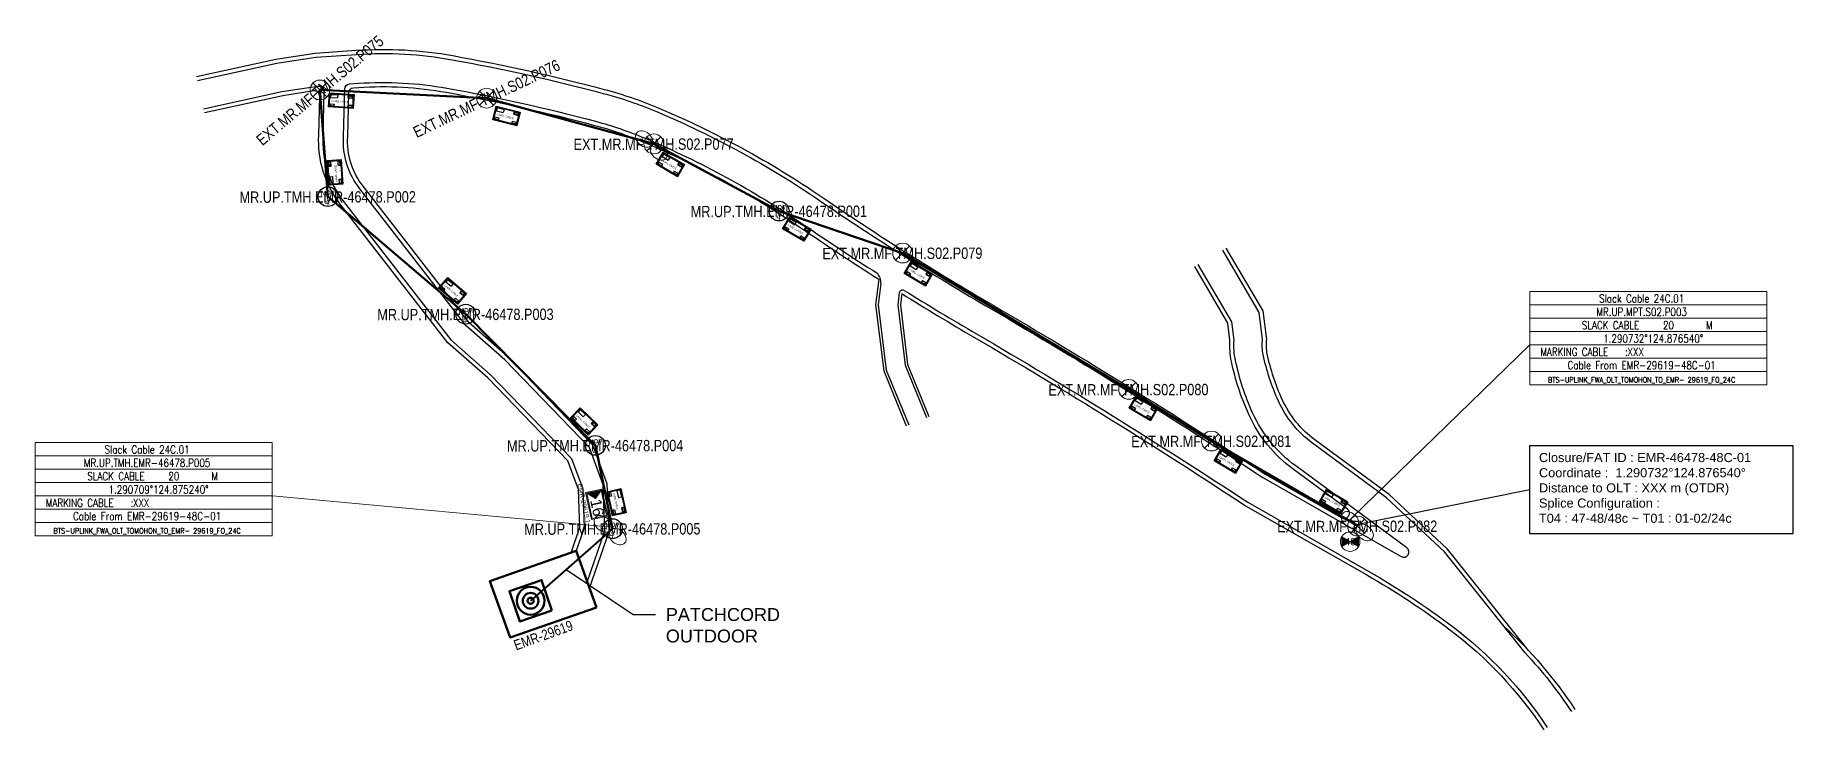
# Model space of a CAD drawing. Header units: metres. Extents: x 13896388 to 13903255, y 143653 to 146177.
# Drawn here: x 13900938.8 to 13901279.3, y 143652.6 to 143787.2 of the extents above; entities that cross this region are included whole.
import ezdxf
from ezdxf import colors
from ezdxf.entities.mleader import LeaderData, LeaderLine
from ezdxf.enums import TextEntityAlignment as Align
from ezdxf.math import Vec2, Vec3

# ---------------------------------------------------------------- set-up
doc = ezdxf.new("R2010")
doc.units = ezdxf.units.M
doc.set_wipeout_variables(frame=1)
for name, color, linetype in [('Basic Map', 251, 'Continuous'), ('LABEL CABLE', 200, 'Continuous'), ('NEW POLE 7m(4 inches)', 3, 'Continuous'), ('POLE ID', 1, 'Continuous')]:
    doc.layers.add(name, color=color, linetype=linetype)
for name, color, linetype, lineweight in [('COIL', 1, 'Continuous', 18), ('ETIKET EMR-FH', 7, 'Continuous', 15), ('EXT POLE', 1, 'Continuous', 18), ('FAT', 30, 'Continuous', 18), ('FAT_Info', 170, 'Continuous', 0), ('FO 12 CORE', 30, 'Continuous', 50), ('FO 24 CORE', 3, 'Continuous', 50), ('JALAN', 7, 'Continuous', 25), ('ONT-MDU', 7, 'Continuous', 40), ('TEXT INFO', 7, 'Continuous', 15)]:
    doc.layers.add(name, color=color, linetype=linetype, lineweight=lineweight)
doc.styles.add('INFO', font='simplex.shx', dxfattribs={"width": 0.6})
doc.styles.add('Mark', font='arial.ttf', dxfattribs={"width": 0.8, "height": 2.5})
doc.styles.add('Standar', font='arial.ttf')
doc.styles.get("Standard").update_dxf_attribs({"font": 'arial.ttf'})
doc.styles.add('Title Block 3', font='dgn003.shx')
doc.styles.add('Title Block v21 - Default$0$Standard', font='arial.ttf')
doc.styles.add('Title Block v21 - Default$0$Styledgn001', font='dgn001.shx')

# ---------------------------------------------------------------- blocks, each defined once
blk = doc.blocks.new('*U97')
at = {"color": 0, "linetype": 'ByBlock', "lineweight": -2}
for points in [[(-1.58, 1.58), (1.58, -1.58)], [(-1.58, -1.58), (1.58, 1.58)]]:
    blk.add_lwpolyline(points, dxfattribs=at)
blk.add_circle((0, 0), 2.24, dxfattribs=at)
blk = doc.blocks.new('SPARE')
at = {"color": 0, "linetype": 'ByBlock', "lineweight": -2}
blk.add_ellipse((-1.62, 0), major_axis=(1.62, 0), ratio=0.714286, dxfattribs=at)
at = {"color": 0, "linetype": 'ByBlock', "lineweight": -2, "extrusion": (0, 0, -1)}
blk.add_ellipse((1.62, 0), major_axis=(-1.62, 0), ratio=0.714286, dxfattribs=at)
blk = doc.blocks.new('*U16')
at = {"color": 0, "linetype": 'ByBlock', "lineweight": -2}
blk.add_circle((0, 0), 2.24, dxfattribs=at)
at = {"color": 0, "linetype": 'ByBlock', "lineweight": -2, "style": 'Title Block 3', "width": 0.799091}
for s, p in [('NP7', (0, 0.62)), ("4'", (0, -1.27))]:
    blk.add_text(s, height=1.488, dxfattribs=at).set_placement(p, align=Align.MIDDLE_CENTER)
blk = doc.blocks.new('LABEL CABLE')
at = {"layer": 'LABEL CABLE', "ltscale": 0.15}
for p, q in [((0, 0), (0, 3.85)), ((0, 3.85), (6.76, 3.85)), ((6.76, 0), (0, 0)), ((0.2, 0.2), (0.2, 3.65)), ((0.2, 3.65), (6.56, 3.65)), ((6.56, 0.2), (0.2, 0.2)), ((0.37, 3.49), (0.37, 2.64)), ((0.37, 3.49), (2.3, 3.49)), ((0.37, 2.64), (2.3, 2.64)), ((0.37, 0.9), (0.37, 0.4)), ((0.37, 0.9), (1.47, 0.9)), ((0.37, 0.4), (1.47, 0.4)), ((1.47, 0.9), (1.47, 0.4)), ((2.3, 3.49), (2.3, 2.64)), ((5.16, 3.55), (5.16, 2.85)), ((5.16, 3.55), (6.46, 3.55)), ((5.16, 2.85), (6.46, 2.85)), ((5.26, 3.45), (5.26, 2.95)), ((5.26, 3.45), (6.36, 3.45)), ((5.26, 2.95), (6.36, 2.95)), ((5.26, 0.9), (5.26, 0.4)), ((5.26, 0.9), (6.36, 0.9)), ((5.26, 0.4), (6.36, 0.4)), ((6.36, 3.45), (6.36, 2.95)), ((6.36, 0.9), (6.36, 0.4)), ((6.46, 3.55), (6.46, 2.85)), ((6.56, 3.65), (6.56, 0.2)), ((6.76, 3.85), (6.76, 0))]:
    blk.add_line(p, q, dxfattribs=at)
at = {"layer": 'LABEL CABLE', "attachment_point": 7, "line_spacing_factor": 0.6, "style": 'Title Block v21 - Default$0$Styledgn001'}
for s, insert, char_height in [('\\pxsm1.5;{\\W1.06772;LABEL CABLE}', (0.72, 1.47), 0.5), ('\\pxsm1.5;{\\W1.06772;MYREPUBLIC}', (5.33, 3.12), 0.1)]:
    blk.add_mtext(s, dxfattribs=dict(at, insert=insert, char_height=char_height))
blk = doc.blocks.new('INFO_EVERY_10P')
blk.add_wipeout([(0, 0), (177.8, 0), (177.8, -70), (0, -70)])
at = {"color": 0, "linetype": 'ByBlock', "lineweight": -2}
for p, q in [((0, 0), (0, -70)), ((0, -60), (177.8, -60)), ((0, -70), (177.8, -70))]:
    blk.add_line(p, q, dxfattribs=at)
for points in [[(0, 0), (177.8, 0)], [(177.8, 0), (177.8, -70)], [(0, -10), (177.8, -10)], [(0, -20), (177.8, -20)], [(0, -30), (177.8, -30)], [(0, -40), (177.8, -40)], [(0, -50), (177.8, -50)]]:
    blk.add_lwpolyline(points, dxfattribs=at)
at = {"color": 0, "linetype": 'ByBlock', "lineweight": -2, "style": 'INFO'}
for s, width, p in [('SLACK CABLE', 0.8, (39.1, -25.3)), (':', 0.6, (100.2, -25.3)), ('M', 0.8, (132.2, -25.3)), ('MARKING CABLE', 0.8, (8, -45.3)), (':', 0.6, (71.8, -45.3))]:
    blk.add_text(s, height=6, dxfattribs=dict(at, width=width)).set_placement(p, align=Align.MIDDLE_LEFT)
at = {"color": 0, "linetype": 'ByBlock', "lineweight": -2, "style": 'INFO', "width": 0.8}
for tag, p in [('PLACE', (88.9, -18.3)), ('ID', (88.9, -8.3)), ('IDENTITY', (88.9, -58.3)), ('IDENTITY2', (88.9, -68.3))]:
    blk.add_attdef(tag, text='', height=6, dxfattribs=at).set_placement(p, align=Align.CENTER)
for tag, p in [('SLACK', (108.3, -28.3)), ('LAT', (60.5, -38.3)), ('MARKING', (77.8, -48.3))]:
    blk.add_attdef(tag, p, '', height=6, dxfattribs=at)
blk = doc.blocks.new('FAT')
h = blk.add_hatch(color=2)
h.dxf.hatch_style = 1
h.paths.add_polyline_path([(-4.25, 2), (-4.25, -2), (-2.4, 0)])
for points in [[(-4.5, 2.25), (3, 2.25), (3, -2.25), (-4.5, -2.25)], [(-4.25, 2), (2.75, 2), (2.75, -2), (-4.25, -2)]]:
    blk.add_lwpolyline(points, close=True)
at = {"color": 2}
blk.add_lwpolyline([(-4.25, 2), (-4.25, -2), (-2.4, 0)], close=True, dxfattribs=at)
at = {"color": 7}
blk.add_attdef('FAT', text='', height=3, dxfattribs=at).set_placement((0.18, 0), align=Align.MIDDLE_CENTER)
blk = doc.blocks.new('_None')

msp = doc.modelspace()

# ---------------------------------------------------------------- hatches: boundary and pattern name
at = {"layer": 'ETIKET EMR-FH'}
h = msp.add_hatch(dxfattribs=at)
h.set_pattern_fill('LINE', color=1, scale=0.00566, angle=90)
h.set_pattern_definition([(90, (13503023.63378, -5125232.577067), (-0.01797013097733, 1e-18), [])])
h.paths.add_polyline_path([(13901191.98, 143689.85), (13901192, 143688.27), (13901193.36, 143689.06)])
h.paths.add_polyline_path([(13901195.06, 143688.27), (13901195.08, 143689.85), (13901193.7, 143689.06)])

# ---------------------------------------------------------------- linework, layer by layer
at = {"layer": 'Basic Map'}
for points in [[(13900970.07, 143779.2), (13900985.44, 143782.55), (13900993.07, 143783.73), (13901000.99, 143784.26, -0.061563), (13901019.7, 143783.23, -0.020536), (13901049.01, 143776.69, -0.034394), (13901059.45, 143773.13, -0.050534), (13901091.22, 143755.82, 0.01811), (13901124.38, 143734.85, -0.01409), (13901177.03, 143702.16), (13901191.89, 143693.68, 0.943398), (13901192.98, 143695.35), (13901182.5, 143703.08, -0.128048), (13901173.89, 143713.69, -0.055256), (13901170.53, 143723.99, -0.066145), (13901170.23, 143728.09), (13901169.8, 143731.42), (13901163.4, 143742.35)], [(13900970.24, 143778.41), (13900985.59, 143781.77), (13900993.16, 143782.93), (13901001.05, 143783.47, -0.061563), (13901019.56, 143782.44, -0.020536), (13901048.81, 143775.92, -0.034394), (13901059.14, 143772.39, -0.050534), (13901090.76, 143755.16, 0.01811), (13901123.98, 143734.16, -0.014096), (13901176.61, 143701.48), (13901203.41, 143686.18, 0.943398), (13901204.5, 143687.86), (13901182.97, 143703.72, -0.128048), (13901174.62, 143714.02, -0.055256), (13901171.31, 143724.15, -0.067407), (13901171.03, 143728.11), (13901170.57, 143731.68), (13901164.09, 143742.75)], [(13900971.44, 143772.93), (13900986.61, 143776.25), (13900993.59, 143777.32, -0.46683), (13900994.75, 143776.31), (13900994.54, 143767.77, 0.180785), (13900998.53, 143754.97), (13901019.35, 143728.14), (13901027.03, 143721.36), (13901042.69, 143705.14), (13901044.86, 143699.3), (13901045.14, 143691.76), (13901043.6, 143687.27)], [(13901042.63, 143686.92), (13901044.34, 143691.88), (13901044.07, 143699.14), (13901042, 143704.71), (13901026.48, 143720.79), (13901018.76, 143727.59), (13900997.9, 143754.48, -0.180618), (13900993.74, 143767.8), (13900993.92, 143775.37, 0.46683), (13900992.77, 143776.38), (13900986.76, 143775.46), (13900971.61, 143772.15)], [(13901045.75, 143681.24), (13901049.17, 143691.17), (13901048.83, 143700.09), (13901046.15, 143707.32), (13901029.8, 143724.26), (13901022.28, 143730.89), (13901001.69, 143757.42, -0.181811), (13900998.54, 143767.61), (13900998.76, 143776.78, -0.38774), (13900999.69, 143777.75), (13901001.43, 143777.87, -0.061563), (13901018.57, 143776.92, -0.020536), (13901047.36, 143770.5, -0.034394), (13901056.97, 143767.21, -0.050534), (13901087.6, 143750.52, 0.007775), (13901101.81, 143741.12, 0.007775)], [(13901046.19, 143680.03), (13901049.97, 143691.05), (13901049.63, 143700.25), (13901046.84, 143707.76), (13901030.35, 143724.84), (13901022.86, 143731.44), (13901002.33, 143757.91, -0.182066), (13900999.34, 143767.57), (13900999.54, 143776.03, -0.38774), (13901000.47, 143777), (13901001.48, 143777.07, -0.061563), (13901018.42, 143776.13, -0.020536), (13901047.16, 143769.72, -0.034394), (13901056.66, 143766.48, -0.050534), (13901087.14, 143749.86, 0.008219), (13901102.21, 143739.92, 0.008219)], [(13901223.24, 143672.73, -0.062316), (13901237.06, 143656.56)], [(13901227.42, 143667.49, -0.042733), (13901236.39, 143656.12)]]:
    msp.add_lwpolyline(points, format="xyb", dxfattribs=at)
for points in [[(13901102.21, 143739.92), (13901101.61, 143734.95), (13901103.17, 143722.15), (13901107.55, 143711.48)], [(13901102.61, 143739.09), (13901102.11, 143734.95), (13901103.65, 143722.28), (13901108.01, 143711.67)], [(13901106.16, 143737.25), (13901105.89, 143734.95), (13901107.31, 143723.24), (13901111.48, 143713.1)], [(13901106.65, 143737.12), (13901106.39, 143734.95), (13901107.8, 143723.36), (13901111.94, 143713.29)]]:
    msp.add_lwpolyline(points, dxfattribs=at)
for centre, radius, start, end in [((13901100.2, 143739.32), 2.42, 354.6492, 48.1702), ((13901106.88, 143737.06), 0.742, 68.7849, 180.9368)]:
    msp.add_arc(centre, radius, start, end, dxfattribs=at)
at = {"layer": 'ETIKET EMR-FH', "color": 1, "flags": 128}
msp.add_lwpolyline([(13901191.9, 143690), (13901195.15, 143688.13), (13901195.16, 143690), (13901191.92, 143688.12), (13901191.9, 143690)], dxfattribs=at)
for points in [[(13901191.98, 143689.85), (13901193.36, 143689.06), (13901192, 143688.27)], [(13901193.7, 143689.06), (13901195.06, 143688.27), (13901195.08, 143689.85)]]:
    msp.add_lwpolyline(points, close=True, dxfattribs=at)
at = {"layer": 'ETIKET EMR-FH', "color": 1}
msp.add_circle((13901193.52, 143689.06), 1.89, dxfattribs=at)
at = {"layer": 'FO 12 CORE'}
for points in [[(13901047.51, 143676.33), (13901030.79, 143670.49), (13901026.88, 143681.42), (13901043.6, 143687.26)], [(13901038.89, 143675.72), (13901032.66, 143673.6), (13901030.66, 143679.48), (13901036.89, 143681.6)]]:
    msp.add_lwpolyline(points, close=True, dxfattribs=at)
for radius in [2.69, 1.52, 0.603]:
    msp.add_circle((13901034.78, 143677.6), radius, dxfattribs=at)
at = {"layer": 'FO 24 CORE'}
msp.add_lwpolyline([(13901195, 143692.15), (13901166.66, 143708.55), (13901150.62, 143718.56), (13901106.83, 143744.98), (13901082.91, 143753.11), (13901058.65, 143766.13), (13901026.26, 143774.98), (13900993.97, 143776.58), (13900995.52, 143755.91), (13901022.21, 143733.14), (13901047.33, 143707.71), (13901050.65, 143691.57)], dxfattribs=at)
at = {"layer": 'ONT-MDU'}
msp.add_lwpolyline([(13901050.65, 143691.57), (13901034.78, 143677.6)], dxfattribs=at)

# ---------------------------------------------------------------- block references
at = {"layer": 'COIL', "xscale": 1.163801678899389, "yscale": 1.163801678899389, "zscale": 1.163801678899389, "rotation": 319.0570542675969}
for p in [(13901058.19, 143765.83), (13901050.19, 143691.27), (13901194.91, 143692.06)]:
    msp.add_blockref('SPARE', p, dxfattribs=at)
at = {"layer": 'EXT POLE', "xscale": 0.8566599132165025, "yscale": 0.8566599132165025, "zscale": 0.8566599132165025, "rotation": 0.0219829426666888}
for p in [(13900993.97, 143776.58), (13901026.26, 143774.98), (13901058.65, 143766.13), (13901106.83, 143744.98), (13901150.62, 143718.56), (13901166.66, 143708.55), (13901194.94, 143692.08)]:
    msp.add_blockref('*U97', p, dxfattribs=at)
at = {"layer": 'FAT'}
ref = msp.add_blockref('FAT', (13901047.68, 143695.76), dxfattribs=dict(at, xscale=-0.7148637257515931, yscale=0.714863725751593, zscale=0.7148637257515927, rotation=102.1398560674022))
ref.add_attrib('FAT', '16', dxfattribs={"layer": '0', "color": 7, "height": 2.145, "rotation": 282.1399, "style": 'Title Block v21 - Default$0$Standard'}).set_placement((13901047.7, 143695.65), align=Align.MIDDLE_CENTER)
at = {"layer": 'FAT_Info'}
for p, xscale, yscale, zscale, rotation in [((13900995.62, 143773.28), 0.7067657286263279, 0.7067657286263279, 0.7067657286263279, 356.0879814807715), ((13901027.45, 143770.82), 0.7067657286263279, 0.7067657286263279, 0.7067657286263279, 345.7949300228714), ((13900998.42, 143758.31), 0.7067657286263278, 0.7067657286263278, 0.7067657286263278, 93.98613238470065), ((13901059.08, 143762.19), 0.7067657286263279, 0.7067657286263279, 0.7067657286263279, 329.6137748916892), ((13901083.59, 143749.67), 0.7067657286263279, 0.7067657286263279, 0.7067657286263279, 329.6137748916892), ((13901107.14, 143741), 0.7067657286263279, 0.7067657286263279, 0.7067657286263279, 329.6137748916892), ((13901016.96, 143738.16), 0.7067657286263279, 0.7067657286263279, 0.7067657286263279, 319.8675063210771), ((13901042.49, 143713.05), 0.7067657286263279, 0.7067657286263279, 0.7067657286263279, 315.7915813120822), ((13901150.72, 143714.9), 0.7067657286263279, 0.7067657286263279, 0.7067657286263279, 329.6137748916892), ((13901167.16, 143704.71), 0.7067657286263279, 0.7067657286263279, 0.7067657286263279, 329.6137748916892), ((13901049.59, 143698.73), 0.7067657286263279, 0.7067657286263279, 0.7067657286263279, 282.7829148081775), ((13901187.55, 143696.87), 0.7067657286263279, 0.7067657286263279, 0.7067657286263279, 329.6137748916892)]:
    msp.add_blockref('LABEL CABLE', p, dxfattribs=dict(at, xscale=xscale, yscale=yscale, zscale=zscale, rotation=rotation))
at = {"layer": 'NEW POLE 7m(4 inches)', "xscale": 0.8566599132165025, "yscale": 0.8566599132165025, "zscale": 0.8566599132165025, "rotation": 0.0219829426666888}
for p in [(13900995.52, 143755.91), (13901082.91, 143753.11), (13901022.21, 143733.14), (13901047.33, 143707.71), (13901050.65, 143691.57)]:
    msp.add_blockref('*U16', p, dxfattribs=at)

# ---------------------------------------------------------------- texts
at = {"layer": 'ETIKET EMR-FH', "color": 5, "style": 'Standar'}
msp.add_text('48', height=1.415, dxfattribs=at).set_placement((13901193.54, 143689.06), align=Align.MIDDLE_CENTER)
at = {"layer": 'FAT', "style": 'Mark', "width": 0.8}
msp.add_text('EMR-29619.1', height=0.9029, rotation=281.9369, dxfattribs=at).set_placement((13901045.11, 143696.48), align=Align.MIDDLE)
at = {"layer": 'POLE ID', "style": 'Mark', "width": 0.8}
for s, height, rotation, p in [('EXT.MR.MF.TMH.S02.P075', 2.2, 40.1123, (13900993.97, 143776.5)), ('EXT.MR.MF.TMH.S02.P076', 2.2, 25.4763, (13901026.24, 143774.91)), ('EXT.MR.MF.TMH.S02.P077', 2.2, 0.1268, (13901058.6, 143766.07)), ('MR.UP.TMH.EMR-46478.P002', 2.2, 0.1268, (13900995.47, 143755.84)), ('MR.UP.TMH.EMR-46478.P001', 2.2, 0.1268, (13901082.86, 143753.05)), ('EXT.MR.MF.TMH.S02.P079', 2.2, 0.1268, (13901106.78, 143744.92)), ('MR.UP.TMH.EMR-46478.P003', 2.2, 0.1268, (13901022.16, 143733.08)), ('EXT.MR.MF.TMH.S02.P080', 2.2, 0.1268, (13901150.57, 143718.5)), ('MR.UP.TMH.EMR-46478.P004', 2.2, 0.1268, (13901047.28, 143707.65)), ('EXT.MR.MF.TMH.S02.P081', 2.2, 0.1268, (13901166.62, 143708.49)), ('MR.UP.TMH.EMR-46478.P005', 2.2, 0.1268, (13901050.6, 143691.51)), ('EXT.MR.MF.TMH.S02.P082', 2.2, 0.1268, (13901194.89, 143692.02)), ('EMR-29619', 2, 19.8013, (13901037.24, 143670.92))]:
    msp.add_text(s, height=height, rotation=rotation, dxfattribs=at).set_placement(p, align=Align.MIDDLE)

# ---------------------------------------------------------------- leaders
at = {"layer": 'TEXT INFO'}
ml = msp.add_multileader_mtext('Standard', dxfattribs=at)
ml.set_content('PATCHCORD OUTDOOR', color=256)
ml.set_leader_properties()
ml.set_arrow_properties(name='NONE')
ml.build(insert=Vec2(0, 0))
ctx = ml.context
ctx.base_point, ctx.char_height, ctx.plane_origin = Vec3(13901058.97, 143674.92), 2.5, Vec3(13901047.28, 143679.05)
notes = []
notes.append((ctx, [(0, (1, 1, 0), (13901054.67, 143674.92), (1, 0), 4.3, [(0, [(13901041.63, 143683.64)], 0, [])])]))
ctx.mtext.insert, ctx.mtext.width, ctx.mtext.flow_direction = Vec3(13901060.97, 143676.19), 18.6084, 5
for ctx, leaders in notes:
    for number, flags, end, landing, length, lines in leaders:
        leader = LeaderData()
        leader.index, (leader.has_last_leader_line, leader.has_dogleg_vector, leader.attachment_direction) = number, flags
        leader.last_leader_point, leader.dogleg_vector, leader.dogleg_length = Vec3(end), Vec3(landing), length
        for number, points, colour, breaks in lines:
            line = LeaderLine()
            line.index, line.vertices, line.color, line.breaks = number, Vec3.list(points), colors.encode_raw_color(colour), breaks
            leader.lines.append(line)
        ctx.leaders.append(leader)

# ---------------------------------------------------------------- wipeouts: each hides what was drawn before it
at = {"color": 232, "lineweight": -2, "ltscale": 0.15}
msp.add_wipeout([(13901228.3, 143707.69), (13901279.26, 143707.69), (13901279.26, 143690.57), (13901228.3, 143690.57)], dxfattribs=at).dxf.layer = 'JALAN'

# ---------------------------------------------------------------- next in the draw order: linework, layer by layer
at = {"layer": 'Basic Map'}
for points in [[(13901227.42, 143667.49), (13901211.79, 143687.08), (13901200.58, 143697.56), (13901186.23, 143708.14, -0.128048), (13901179.62, 143716.29, -0.055256), (13901176.69, 143725.27, -0.0801), (13901176.55, 143728.23), (13901175.87, 143733.49), (13901168.83, 143745.53)], [(13901228.04, 143667.98), (13901212.38, 143687.63), (13901201.09, 143698.18), (13901186.7, 143708.78, -0.128048), (13901180.35, 143716.62, -0.055256), (13901177.47, 143725.43, -0.082927), (13901177.36, 143728.24), (13901176.64, 143733.76), (13901169.52, 143745.93)], [(13901106.65, 143737.12, 0.007496), (13901120.75, 143728.62, -0.014144), (13901173.25, 143696.01), (13901196.75, 143682.6, -0.031922), (13901212.79, 143672.04, -0.085622), (13901231.04, 143652.59)], [(13901107.15, 143737.75, 0.007456), (13901121.15, 143729.31, -0.014138), (13901173.67, 143696.69), (13901197.14, 143683.3, -0.031922), (13901213.27, 143672.68, -0.085622), (13901231.7, 143653.03)]]:
    msp.add_lwpolyline(points, format="xyb", dxfattribs=at)
at = {"layer": 'JALAN', "color": 232, "lineweight": -2, "ltscale": 0.15}
msp.add_lwpolyline([(13901228.3, 143707.69), (13901279.26, 143707.69), (13901279.26, 143690.57), (13901228.3, 143690.57)], close=True, dxfattribs=at)
msp.add_lwpolyline([(13901228.3, 143699.13), (13901194.68, 143692.34)], dxfattribs=at)

# ---------------------------------------------------------------- next in the draw order: block references
at = {"layer": 'TEXT INFO'}
ref = msp.add_blockref('INFO_EVERY_10P', (13900938.81, 143708.27), dxfattribs=dict(at, xscale=0.2583272467377561, yscale=0.2583272467377561, zscale=0.2583272467377561))
ref.add_attrib('ID', 'Slack Cable 24C.01', dxfattribs={"layer": '0', "color": 0, "height": 1.55, "style": 'INFO', "width": 0.8}).set_placement((13900960.49, 143706.13), align=Align.CENTER)
ref.add_attrib('PLACE', 'MR.UP.TMH.EMR-46478.P005', dxfattribs={"layer": '0', "color": 0, "height": 1.55, "style": 'INFO', "width": 0.8}).set_placement((13900960.49, 143703.55), align=Align.CENTER)
ref.add_attrib('SLACK', '20', (13900964.61, 143700.97), dxfattribs={"layer": '0', "color": 0, "height": 1.55, "style": 'INFO', "width": 0.8})
ref.add_attrib('COORDINAT', '1.290709°124.875240°', (13900953.03, 143698.38), dxfattribs={"layer": '0', "color": 0, "height": 1.55, "style": 'INFO', "width": 0.8})
ref.add_attrib('MARKING', 'XXX', (13900957.73, 143695.8), dxfattribs={"layer": '0', "color": 0, "height": 1.55, "style": 'INFO', "width": 0.8})
ref.add_attrib('IDENTITY', 'Cable From EMR-29619-48C-01', dxfattribs={"layer": '0', "color": 0, "height": 1.55, "style": 'INFO', "width": 0.8}).set_placement((13900960.49, 143693.22), align=Align.CENTER)
ref.add_attrib('IDENTITY2', 'BTS-UPLINK_FWA_OLT_TOMOHON_TO_EMR- 29619_FO_24C', dxfattribs={"layer": '0', "color": 0, "height": 1.04, "style": 'INFO', "width": 0.8}).set_placement((13900960.49, 143690.63), align=Align.CENTER)

# ---------------------------------------------------------------- next in the draw order: texts
at = {"lineweight": -2, "insert": (13901230.09, 143706.24), "char_height": 1.7644, "attachment_point": 1}
msp.add_mtext_dynamic_manual_height_columns('{\\fArial|b0|i0|c0|p39;\\C7;Closure/FAT ID : EMR-46478-48C-01^JCoordinate :  1.290732°124.876540°^JDistance to OLT : XXX m (OTDR)\\P\\pxt12;Splice Configuration :\\fSimSun|b0|i0|c0|p34;\\P\\ptz;\\fArial|b0|i0|c0|p39;T04 : 47-48/48c ~ T01 : 01-02/24c}', width=154.2221, gutter_width=0.504, heights=[31.17], dxfattribs=at)

# ---------------------------------------------------------------- next in the draw order: linework, layer by layer
at = {"layer": 'TEXT INFO'}
msp.add_lwpolyline([(13900984.75, 143697.94), (13901050.44, 143691.87)], dxfattribs=at)

# ---------------------------------------------------------------- next in the draw order: block references
ref = msp.add_blockref('INFO_EVERY_10P', (13901228.3, 143737.53), dxfattribs=dict(at, xscale=0.2583272467377561, yscale=0.2583272467377561, zscale=0.2583272467377561))
ref.add_attrib('ID', 'Slack Cable 24C.01', dxfattribs={"layer": '0', "color": 0, "height": 1.55, "style": 'INFO', "width": 0.8}).set_placement((13901249.98, 143735.39), align=Align.CENTER)
ref.add_attrib('PLACE', 'MR.UP.MPT.S02.P003', dxfattribs={"layer": '0', "color": 0, "height": 1.55, "style": 'INFO', "width": 0.8}).set_placement((13901249.98, 143732.8), align=Align.CENTER)
ref.add_attrib('SLACK', '20', (13901254.11, 143730.22), dxfattribs={"layer": '0', "color": 0, "height": 1.55, "style": 'INFO', "width": 0.8})
ref.add_attrib('COORDINAT', '1.290732°124.876540°', (13901242.53, 143727.64), dxfattribs={"layer": '0', "color": 0, "height": 1.55, "style": 'INFO', "width": 0.8})
ref.add_attrib('MARKING', 'XXX', (13901247.23, 143725.05), dxfattribs={"layer": '0', "color": 0, "height": 1.55, "style": 'INFO', "width": 0.8})
ref.add_attrib('IDENTITY', 'Cable From EMR-29619-48C-01', dxfattribs={"layer": '0', "color": 0, "height": 1.55, "style": 'INFO', "width": 0.8}).set_placement((13901249.98, 143722.47), align=Align.CENTER)
ref.add_attrib('IDENTITY2', 'BTS-UPLINK_FWA_OLT_TOMOHON_TO_EMR- 29619_FO_24C', dxfattribs={"layer": '0', "color": 0, "height": 1.04, "style": 'INFO', "width": 0.8}).set_placement((13901249.98, 143719.89), align=Align.CENTER)

# ---------------------------------------------------------------- next in the draw order: linework, layer by layer
msp.add_lwpolyline([(13901228.3, 143727.19), (13901193.79, 143693.62)], dxfattribs=at)

doc.saveas('drawing.dxf')
